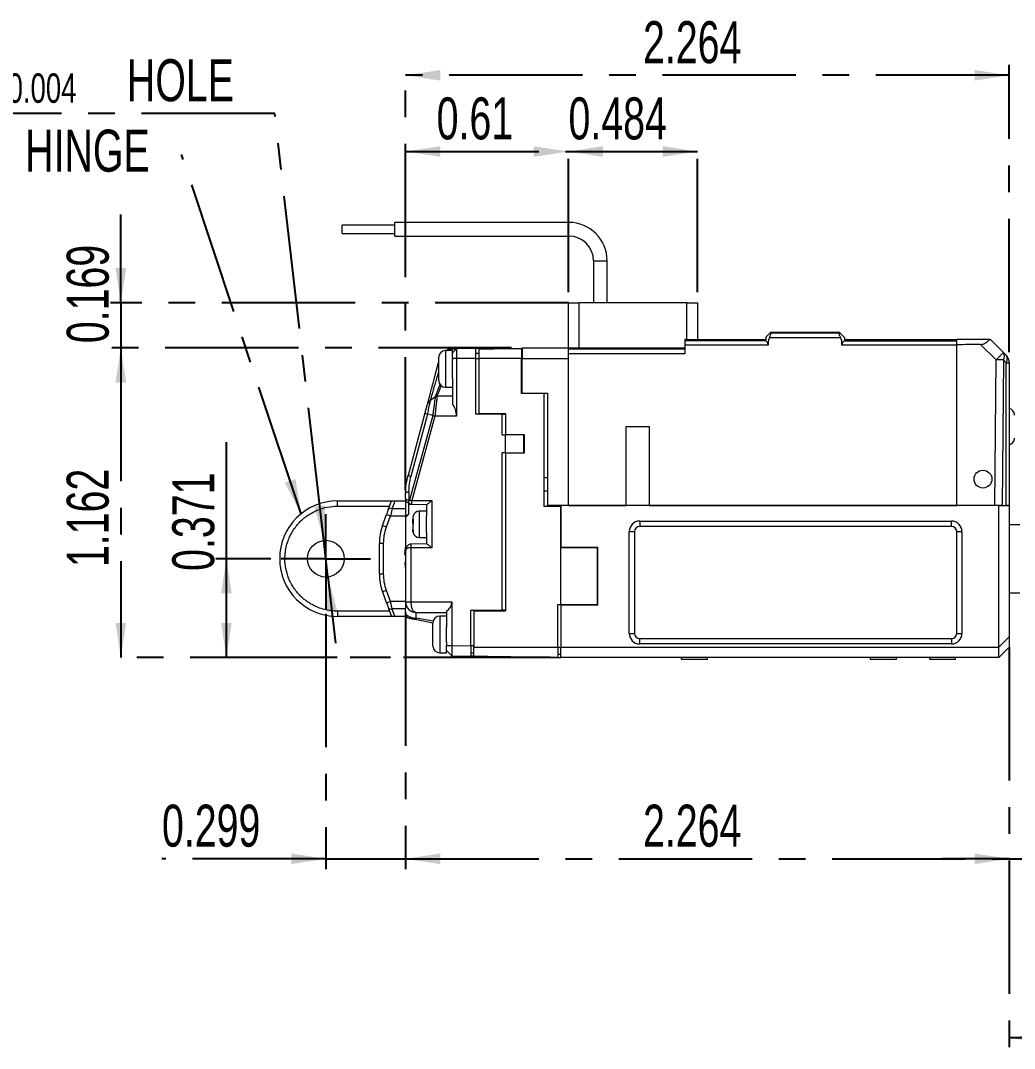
# Model space of a CAD drawing. Header units: inches. Extents: x 0.2 to 16.3, y 0.2 to 11.5.
# Drawn here: x 3.186 to 6.914, y 5.271 to 9.126 of the extents above; entities that cross this region are included whole.
import ezdxf

# ---------------------------------------------------------------- set-up
doc = ezdxf.new("R2010")
doc.units = ezdxf.units.IN
doc.header["$MEASUREMENT"] = 0
doc.linetypes.add('CENTERX2', pattern=[0.8, 0.5, -0.1, 0.1, -0.1])
doc.layers.add('CENTER_LINE', color=7, linetype='CENTERX2')
doc.styles.add('SLDTEXTSTYLE0', font='TXT', dxfattribs={"width": 0.7})
doc.dimstyles.new('SLDDIMSTYLE0', dxfattribs={"dimtxt": 0.15748, "dimasz": 0.13, "dimexe": 0, "dimexo": 0.0625, "dimgap": 0.03937, "dimtad": 1, "dimdec": 3, "dimrnd": 1e-09, "dimzin": 12, "dimdsep": 46, "dimtxsty": 'SLDTEXTSTYLE0', "dimsah": 1, "dimcen": 0.09, "dimadec": 0, "dimazin": 3, "dimtfac": 1, "dimtdec": 3, "dimtofl": 0, "dimtmove": 0, "dimatfit": 3, "dimfxl": 1, "dimfrac": 2, "dimtolj": 1, "dimtzin": 12, "dimarcsym": 0})
doc.dimstyles.new('SLDDIMSTYLE1', dxfattribs={"dimtxt": 0.15748, "dimasz": 0.13, "dimexe": 0, "dimexo": 0.0625, "dimgap": 0.03937, "dimtad": 1, "dimdec": 3, "dimrnd": 1e-09, "dimdsep": 46, "dimtxsty": 'SLDTEXTSTYLE0', "dimsah": 1, "dimcen": 0.09, "dimadec": 0, "dimazin": 2, "dimtfac": 1, "dimtdec": 3, "dimtmove": 0, "dimatfit": 0, "dimfxl": 1, "dimfrac": 2, "dimtolj": 1, "dimtzin": 12, "dimarcsym": 0})
doc.dimstyles.new('SLDDIMSTYLE2', dxfattribs={"dimtxt": 0.15748, "dimasz": 0.13, "dimexe": 0, "dimexo": 0.0625, "dimgap": 0.03937, "dimtad": 1, "dimdec": 3, "dimrnd": 1e-09, "dimdsep": 46, "dimtxsty": 'SLDTEXTSTYLE0', "dimsah": 1, "dimcen": 0.09, "dimadec": 0, "dimazin": 2, "dimtfac": 1, "dimtdec": 3, "dimtofl": 0, "dimtmove": 0, "dimatfit": 3, "dimfxl": 1, "dimfrac": 2, "dimtolj": 1, "dimtzin": 12, "dimarcsym": 0})
doc.dimstyles.new('SLDDIMSTYLE3', dxfattribs={"dimtxt": 0.15748, "dimasz": 0.13, "dimexe": 0, "dimexo": 0.0625, "dimgap": 0.03937, "dimtad": 0, "dimtih": 1, "dimtoh": 1, "dimdec": 3, "dimrnd": 1e-09, "dimdsep": 46, "dimtxsty": 'SLDTEXTSTYLE0', "dimsah": 1, "dimcen": 0, "dimadec": 0, "dimazin": 2, "dimtol": 1, "dimtp": 0.003937, "dimtm": 0.003937, "dimtfac": 1, "dimtdec": 3, "dimtmove": 0, "dimatfit": 3, "dimfxl": 1, "dimfrac": 2, "dimtolj": 1, "dimarcsym": 0})
doc.dimstyles.new('SLDDIMSTYLE4', dxfattribs={"dimtxt": 0.15748, "dimasz": 0.13, "dimexe": 0, "dimexo": 0.0625, "dimgap": 0.03937, "dimtad": 1, "dimdec": 3, "dimrnd": 1e-09, "dimzin": 12, "dimdsep": 46, "dimtxsty": 'SLDTEXTSTYLE0', "dimsah": 1, "dimcen": 0.09, "dimadec": 0, "dimazin": 3, "dimtfac": 1, "dimtdec": 3, "dimtmove": 0, "dimatfit": 0, "dimfxl": 1, "dimfrac": 2, "dimtolj": 1, "dimtzin": 12, "dimarcsym": 0})
doc.dimstyles.new('SLDDIMSTYLE6', dxfattribs={"dimtxt": 0.18, "dimasz": 0.13, "dimexe": 0, "dimexo": 0.0625, "dimgap": 0, "dimtad": 0, "dimtih": 1, "dimtoh": 1, "dimdec": 0, "dimrnd": 1e-09, "dimzin": 0, "dimdsep": 46, "dimtxsty": 'Standard', "dimsah": 1, "dimcen": 0.09, "dimadec": 0, "dimazin": 0, "dimtfac": 0.13, "dimtdec": 0, "dimtofl": 0, "dimtmove": 0, "dimatfit": 3, "dimfxl": 1, "dimfrac": 2, "dimtolj": 1, "dimtzin": 0, "dimarcsym": 0})

# ---------------------------------------------------------------- blocks, each defined once
blk = doc.blocks.new('_D_1')
at = {"layer": 'CENTER_LINE'}
for p, q in [((8.1055, 6.9661), (8.1055, 5.2709)), ((6.8945, 6.776), (6.8945, 5.2709)), ((8.1055, 5.3103), (6.8945, 5.3103))]:
    blk.add_line(p, q, dxfattribs=at)
for points in [[(6.8945, 5.3103), (7.0245, 5.2903), (7.0245, 5.3303)], [(8.1055, 5.3103), (7.9755, 5.3303), (7.9755, 5.2903)]]:
    blk.add_solid(points, dxfattribs=at)
at = {"layer": 'CENTER_LINE', "insert": (7.3974, 5.5133), "char_height": 0.15748, "attachment_point": 1, "style": 'SLDTEXTSTYLE0'}
blk.add_mtext('L2', dxfattribs=at)
blk = doc.blocks.new('_D_2')
at = {"layer": 'CENTER_LINE'}
for p, q in [((3.5625, 8.0678), (3.5625, 8.399)), ((5.241, 8.0678), (3.5232, 8.0678)), ((3.5625, 8.0678), (3.5625, 7.8985)), ((5.0284, 7.8985), (3.5232, 7.8985)), ((3.5625, 7.8985), (3.5625, 7.6485))]:
    blk.add_line(p, q, dxfattribs=at)
for points in [[(3.5625, 8.0678), (3.5825, 8.1978), (3.5425, 8.1978)], [(3.5625, 7.8985), (3.5425, 7.7685), (3.5825, 7.7685)]]:
    blk.add_solid(points, dxfattribs=at)
at = {"layer": 'CENTER_LINE', "insert": (3.3595, 7.9161), "char_height": 0.15748, "attachment_point": 1, "rotation": 90, "style": 'SLDTEXTSTYLE0'}
blk.add_mtext('0.169', dxfattribs=at)
blk = doc.blocks.new('_D_3')
at = {"layer": 'CENTER_LINE'}
for p, q in [((5.241, 8.1072), (5.241, 8.6744)), ((5.7252, 8.1072), (5.7252, 8.6744)), ((5.241, 8.635), (5.7252, 8.635))]:
    blk.add_line(p, q, dxfattribs=at)
for points in [[(5.241, 8.635), (5.371, 8.615), (5.371, 8.655)], [(5.7252, 8.635), (5.5952, 8.655), (5.5952, 8.615)]]:
    blk.add_solid(points, dxfattribs=at)
at = {"layer": 'CENTER_LINE', "insert": (5.2416, 8.838), "char_height": 0.15748, "attachment_point": 1, "style": 'SLDTEXTSTYLE0'}
blk.add_mtext('0.484', dxfattribs=at)
blk = doc.blocks.new('_D_4')
at = {"layer": 'CENTER_LINE'}
for p, q in [((4.1395, 8.778), (2.3629, 8.778)), ((4.3237, 7.1763), (4.1395, 8.778)), ((4.3394, 7.0394), (4.3237, 7.1763)), ((4.3394, 7.0394), (4.368, 6.791))]:
    blk.add_line(p, q, dxfattribs=at)
for points in [[(4.3237, 7.1763), (4.3287, 7.3077), (4.2889, 7.3032)], [(4.3394, 7.0394), (4.3344, 6.908), (4.3741, 6.9125)]]:
    blk.add_solid(points, dxfattribs=at)
at = {"layer": 'CENTER_LINE', "attachment_point": 1, "style": 'SLDTEXTSTYLE0'}
for s, insert, char_height in [('%%c', (2.3629, 8.981), 0.15748), ('0.138', (2.5372, 8.981), 0.15748), ('HOLE', (3.5853, 8.981), 0.15748), ('±0.004', (3.0812, 8.9279), 0.11024)]:
    blk.add_mtext(s, dxfattribs=dict(at, insert=insert, char_height=char_height))
blk = doc.blocks.new('_D_5')
at = {"layer": 'CENTER_LINE'}
for p, q in [((3.9583, 7.1079), (3.9583, 7.545)), ((4.1248, 7.1079), (3.919, 7.1079)), ((3.9583, 6.737), (3.9583, 7.1079)), ((5.1741, 6.737), (3.919, 6.737))]:
    blk.add_line(p, q, dxfattribs=at)
for points in [[(3.9583, 7.1079), (3.9383, 6.9779), (3.9783, 6.9779)], [(3.9583, 6.737), (3.9783, 6.867), (3.9383, 6.867)]]:
    blk.add_solid(points, dxfattribs=at)
at = {"layer": 'CENTER_LINE', "insert": (3.7553, 7.062), "char_height": 0.15748, "attachment_point": 1, "rotation": 90, "style": 'SLDTEXTSTYLE0'}
blk.add_mtext('0.371', dxfattribs=at)
blk = doc.blocks.new('_D_6')
at = {"layer": 'CENTER_LINE'}
for p, q in [((5.0284, 7.8985), (3.5232, 7.8985)), ((3.5625, 7.8985), (3.5625, 6.737)), ((5.1229, 6.737), (3.5232, 6.737))]:
    blk.add_line(p, q, dxfattribs=at)
for points in [[(3.5625, 7.8985), (3.5425, 7.7685), (3.5825, 7.7685)], [(3.5625, 6.737), (3.5825, 6.867), (3.5425, 6.867)]]:
    blk.add_solid(points, dxfattribs=at)
at = {"layer": 'CENTER_LINE', "insert": (3.3595, 7.0763), "char_height": 0.15748, "attachment_point": 1, "rotation": 90, "style": 'SLDTEXTSTYLE0'}
blk.add_mtext('1.162', dxfattribs=at)
blk = doc.blocks.new('_D_7')
at = {"layer": 'CENTER_LINE'}
for p, q in [((4.3315, 6.9012), (4.3315, 5.9429)), ((4.6307, 6.9064), (4.6307, 5.9429)), ((4.3315, 5.9822), (3.7169, 5.9822)), ((4.3315, 5.9822), (4.6307, 5.9822)), ((4.6307, 5.9822), (4.8807, 5.9822))]:
    blk.add_line(p, q, dxfattribs=at)
for points in [[(4.3315, 5.9822), (4.2015, 6.0022), (4.2015, 5.9622)], [(4.6307, 5.9822), (4.7607, 5.9622), (4.7607, 6.0022)]]:
    blk.add_solid(points, dxfattribs=at)
at = {"layer": 'CENTER_LINE', "insert": (3.7169, 6.1852), "char_height": 0.15748, "attachment_point": 1, "style": 'SLDTEXTSTYLE0'}
blk.add_mtext('0.299', dxfattribs=at)
blk = doc.blocks.new('_D_8')
at = {"layer": 'CENTER_LINE'}
for p, q in [((4.6307, 6.9064), (4.6307, 5.9429)), ((6.8945, 6.776), (6.8945, 5.9429)), ((4.6307, 5.9822), (6.8945, 5.9822))]:
    blk.add_line(p, q, dxfattribs=at)
for points in [[(4.6307, 5.9822), (4.7607, 5.9622), (4.7607, 6.0022)], [(6.8945, 5.9822), (6.7645, 6.0022), (6.7645, 5.9622)]]:
    blk.add_solid(points, dxfattribs=at)
at = {"layer": 'CENTER_LINE', "insert": (5.5212, 6.1852), "char_height": 0.15748, "attachment_point": 1, "style": 'SLDTEXTSTYLE0'}
blk.add_mtext('2.264', dxfattribs=at)
blk = doc.blocks.new('_D_9')
at = {"layer": 'CENTER_LINE'}
for p, q in [((7.0441, 6.9661), (7.0441, 5.9429)), ((6.8945, 6.776), (6.8945, 5.9429)), ((6.8945, 5.9822), (6.6445, 5.9822)), ((6.8945, 5.9822), (7.0441, 5.9822)), ((7.0441, 5.9822), (7.4619, 5.9822))]:
    blk.add_line(p, q, dxfattribs=at)
for points in [[(6.8945, 5.9822), (6.7645, 6.0022), (6.7645, 5.9622)], [(7.0441, 5.9822), (7.1741, 5.9622), (7.1741, 6.0022)]]:
    blk.add_solid(points, dxfattribs=at)
at = {"layer": 'CENTER_LINE', "insert": (7.2567, 6.1852), "char_height": 0.15748, "attachment_point": 1, "style": 'SLDTEXTSTYLE0'}
blk.add_mtext('L1', dxfattribs=at)
blk = doc.blocks.new('_D_10')
at = {"layer": 'CENTER_LINE'}
for p, q in [((4.6307, 7.3638), (4.6307, 8.6744)), ((5.241, 8.1072), (5.241, 8.6744)), ((4.6307, 8.635), (5.241, 8.635))]:
    blk.add_line(p, q, dxfattribs=at)
for points in [[(4.6307, 8.635), (4.7607, 8.615), (4.7607, 8.655)], [(5.241, 8.635), (5.111, 8.655), (5.111, 8.615)]]:
    blk.add_solid(points, dxfattribs=at)
at = {"layer": 'CENTER_LINE', "insert": (4.7471, 8.838), "char_height": 0.15748, "attachment_point": 1, "style": 'SLDTEXTSTYLE0'}
blk.add_mtext('0.61', dxfattribs=at)
blk = doc.blocks.new('_D_11')
at = {"layer": 'CENTER_LINE'}
for p, q in [((4.6307, 7.3638), (4.6307, 8.9602)), ((6.8945, 7.8822), (6.8945, 8.9602)), ((6.8945, 8.9208), (4.6307, 8.9208))]:
    blk.add_line(p, q, dxfattribs=at)
for points in [[(4.6307, 8.9208), (4.7607, 8.9008), (4.7607, 8.9408)], [(6.8945, 8.9208), (6.7645, 8.9408), (6.7645, 8.9008)]]:
    blk.add_solid(points, dxfattribs=at)
at = {"layer": 'CENTER_LINE', "insert": (5.5212, 9.1238), "char_height": 0.15748, "attachment_point": 1, "style": 'SLDTEXTSTYLE0'}
blk.add_mtext('2.264', dxfattribs=at)
blk = doc.blocks.new('SW_NOTE_0_6')
at = {"layer": 'CENTER_LINE', "color": 0, "insert": (-0.5865, 0.0932), "char_height": 0.15748, "attachment_point": 1, "style": 'SLDTEXTSTYLE0'}
blk.add_mtext('HINGE', dxfattribs=at)
blk = doc.blocks.new('SW_CENTERMARKSYMBOL_0')
at = {"layer": 'CENTER_LINE', "color": 0}
for p, q in [((0, 0.0984), (0, 0.1673)), ((0, 0), (0, 0.0984)), ((-0.0984, 0), (-0.1673, 0)), ((0, 0), (-0.0984, 0)), ((0, 0), (0, -0.0984)), ((0, 0), (0.0984, 0)), ((0.0984, 0), (0.1673, 0)), ((0, -0.0984), (0, -0.1673))]:
    blk.add_line(p, q, dxfattribs=at)

msp = doc.modelspace()

# ---------------------------------------------------------------- linework, layer by layer
at = {"color": 7, "linetype": 'Continuous', "lineweight": 18}
for p, q in [((5.2429, 8.369), (4.5898, 8.369)), ((4.5898, 8.3434), (4.5898, 8.369)), ((4.5898, 8.3591), (4.3929, 8.3591)), ((4.3929, 8.3276), (4.3929, 8.3591)), ((4.3929, 8.3276), (4.5898, 8.3276)), ((4.5898, 8.3178), (4.5898, 8.3434)), ((4.5898, 8.3178), (5.2429, 8.3178)), ((5.3355, 8.2253), (5.3355, 8.0678)), ((5.3867, 8.0678), (5.3867, 8.2253)), ((5.241, 7.8985), (5.241, 8.0678)), ((5.2804, 8.0678), (5.2804, 7.8985)), ((5.6859, 8.0678), (5.2804, 8.0678)), ((5.6859, 7.9299), (5.6859, 8.0678)), ((5.7252, 8.0678), (5.7252, 7.93)), ((6.0008, 7.9576), (5.9811, 7.9379)), ((6.0008, 7.9535), (6.0008, 7.9576)), ((6.0008, 7.9576), (6.2567, 7.9576)), ((6.2567, 7.9535), (6.0008, 7.9535)), ((6.2764, 7.9379), (6.2567, 7.9576)), ((5.6857, 7.93), (5.678, 7.93)), ((5.9812, 7.9255), (5.678, 7.9254)), ((5.678, 7.9084), (5.678, 7.8766)), ((5.9903, 7.9084), (5.678, 7.9084)), ((5.6859, 7.93), (5.9811, 7.93)), ((5.9902, 7.9182), (5.9875, 7.9182)), ((5.9902, 7.9182), (5.9903, 7.9084)), ((6.2625, 7.9362), (5.9951, 7.9362)), ((6.2672, 7.9084), (6.2674, 7.9182)), ((6.6977, 7.9084), (6.2672, 7.9084)), ((6.2674, 7.9182), (6.27, 7.9182)), ((6.2764, 7.93), (6.6977, 7.93)), ((6.2764, 7.9255), (6.6977, 7.9254)), ((6.8229, 7.93), (6.6977, 7.93)), ((6.6977, 7.9103), (6.6977, 7.93)), ((6.6977, 7.3079), (6.6977, 7.9103)), ((6.8452, 7.8534), (6.7871, 7.9116)), ((6.8241, 7.9295), (6.8727, 7.8809)), ((4.8059, 7.8887), (4.7804, 7.8887)), ((4.7902, 7.8924), (4.7853, 7.8887)), ((4.7902, 7.8924), (4.7853, 7.8887)), ((4.7853, 7.8887), (4.7902, 7.8924)), ((4.7972, 7.8949), (4.8217, 7.8953)), ((4.8217, 7.8953), (4.8059, 7.8793)), ((4.8059, 7.8794), (4.8059, 7.8886)), ((4.8059, 7.8591), (4.8059, 7.8793)), ((4.8945, 7.8966), (4.8217, 7.8953)), ((4.8217, 7.8953), (4.8217, 7.8591)), ((4.8945, 7.8966), (4.9851, 7.8982)), ((4.8945, 7.8591), (4.8945, 7.8966)), ((4.9063, 7.8771), (4.8945, 7.8771)), ((4.9851, 7.8982), (4.9851, 7.8957)), ((5.0658, 7.8967), (5.0678, 7.8967)), ((5.0678, 7.8985), (5.678, 7.8985)), ((5.678, 7.8933), (5.241, 7.8933)), ((5.678, 7.8766), (5.241, 7.8766)), ((6.8452, 7.8534), (6.8727, 7.8809)), ((6.8727, 7.8809), (6.883, 7.8707)), ((4.7548, 7.7765), (4.7548, 7.8631)), ((4.8217, 7.8591), (4.8059, 7.8591)), ((4.8059, 7.8591), (4.8059, 7.8545)), ((4.8059, 7.7851), (4.8059, 7.8545)), ((4.8217, 7.8591), (4.8217, 7.6426)), ((4.8945, 7.8591), (4.8217, 7.8591)), ((4.8945, 7.6504), (4.8945, 7.8591)), ((4.8945, 7.8591), (4.9063, 7.8591)), ((4.9063, 7.6524), (4.9063, 7.8591)), ((5.0678, 7.8591), (5.0658, 7.8591)), ((5.0658, 7.7273), (5.0658, 7.8591)), ((5.0678, 7.8591), (5.241, 7.8591)), ((5.0678, 7.7292), (5.0678, 7.8591)), ((5.241, 7.3079), (5.241, 7.8591)), ((6.8404, 7.3079), (6.8452, 7.8534)), ((6.8727, 7.8531), (6.8679, 7.3079)), ((6.883, 7.8428), (6.8727, 7.8531)), ((6.883, 7.3079), (6.883, 7.8428)), ((6.883, 7.8428), (6.8945, 7.8428)), ((6.8945, 7.8428), (6.8945, 7.3079)), ((4.7804, 7.7509), (4.8059, 7.7509)), ((4.8059, 7.7851), (4.8059, 7.6887)), ((5.0658, 7.7804), (5.0678, 7.7804)), ((4.7416, 7.7144), (4.7232, 7.7003)), ((4.8059, 7.7179), (4.7486, 7.7169)), ((5.1504, 7.7273), (5.0658, 7.7273)), ((5.0678, 7.7292), (5.1622, 7.7292)), ((5.1504, 7.304), (5.1504, 7.7273)), ((5.1622, 7.7273), (5.1504, 7.7273)), ((5.1622, 7.7292), (5.1622, 7.3079)), ((4.7091, 7.6792), (4.709, 7.6787)), ((4.7091, 7.6792), (4.7123, 7.6862)), ((4.7098, 7.6813), (4.7093, 7.6793)), ((4.7098, 7.6813), (4.7093, 7.6795)), ((4.71, 7.6803), (4.7102, 7.6803)), ((4.7131, 7.688), (4.7107, 7.6827)), ((4.7232, 7.7003), (4.7185, 7.6952)), ((4.7185, 7.6952), (4.7232, 7.7003)), ((4.7228, 7.6984), (4.7232, 7.7003)), ((4.7023, 7.6538), (4.6396, 7.4197)), ((4.7323, 7.6447), (4.6458, 7.3276)), ((4.7132, 7.6498), (4.6507, 7.4167)), ((4.7402, 7.6426), (4.6536, 7.3255)), ((4.7323, 7.6447), (4.7132, 7.6498)), ((4.8217, 7.6426), (4.7402, 7.6426)), ((4.9929, 7.6504), (4.8945, 7.6504)), ((4.9063, 7.6524), (4.9063, 7.6504)), ((4.9063, 7.6524), (5.0048, 7.6524)), ((4.9929, 7.5728), (4.9929, 7.6504)), ((4.9929, 7.6504), (5.0048, 7.6504)), ((5.0048, 7.6524), (5.0048, 7.5736)), ((5.4575, 7.6032), (5.5441, 7.6032)), ((5.4575, 7.3079), (5.4575, 7.6032)), ((5.5441, 7.6032), (5.5441, 7.3079)), ((4.9929, 7.5728), (5.0048, 7.5728)), ((5.0048, 7.5736), (5.0048, 7.5728)), ((5.0048, 7.5736), (5.0756, 7.5736)), ((5.0048, 7.5043), (5.0048, 7.5728)), ((5.0737, 7.5728), (5.0048, 7.5728)), ((5.0737, 7.5043), (5.0737, 7.5728)), ((5.0756, 7.5736), (5.0756, 7.5035)), ((5.0048, 7.5043), (4.9929, 7.5043)), ((4.9929, 6.9142), (4.9929, 7.5043)), ((5.0048, 7.5043), (5.0737, 7.5043)), ((5.0048, 7.5043), (5.0048, 7.5035)), ((5.0048, 7.5035), (5.0048, 6.9123)), ((5.0756, 7.5035), (5.0048, 7.5035)), ((4.6507, 7.4167), (4.6396, 7.4197)), ((5.1504, 7.4123), (5.1622, 7.4123)), ((4.6307, 7.3318), (4.6307, 7.3525)), ((4.6432, 7.3259), (4.6426, 7.3261)), ((4.6432, 7.3597), (4.6432, 7.3259)), ((4.6536, 7.3255), (4.7288, 7.3255)), ((4.7288, 7.3255), (4.7288, 7.1487)), ((5.1622, 7.3611), (5.1504, 7.3611)), ((4.3748, 7.3047), (4.3748, 7.3244)), ((4.3748, 7.3244), (4.5777, 7.3244)), ((4.3748, 7.3047), (4.5706, 7.3047)), ((4.5655, 7.2908), (4.5777, 7.3244)), ((4.5777, 7.3244), (4.5905, 7.3244)), ((4.5905, 7.3244), (4.5803, 7.2966)), ((4.5803, 7.2966), (4.6307, 7.2966)), ((4.5905, 7.3244), (4.6307, 7.3244)), ((4.6307, 7.3244), (4.6307, 7.2966)), ((4.6307, 7.2966), (4.6307, 7.2687)), ((4.6485, 7.3123), (4.6514, 7.3122)), ((4.6505, 7.312), (4.7102, 7.3109)), ((4.7095, 7.3109), (4.7095, 7.2677)), ((5.2134, 7.304), (5.1504, 7.304)), ((5.241, 7.3079), (5.1622, 7.3079)), ((5.1622, 7.304), (5.1622, 7.3079)), ((5.2134, 7.3079), (5.2134, 7.1504)), ((6.8552, 7.3079), (5.2134, 7.3079)), ((5.2134, 7.1485), (5.2134, 7.304)), ((5.241, 7.3079), (5.4575, 7.3079)), ((5.3408, 7.3079), (5.3408, 7.3079)), ((5.426, 7.3079), (5.426, 7.3079)), ((5.5441, 7.3079), (6.6977, 7.3079)), ((5.7331, 7.3079), (5.7331, 7.3079)), ((5.8118, 7.3079), (5.8118, 7.3079)), ((6.6977, 7.3079), (6.6977, 7.3079)), ((6.8404, 7.3079), (6.6977, 7.3079)), ((6.8679, 7.3079), (6.8404, 7.3079)), ((6.8552, 6.7764), (6.8552, 7.3079)), ((6.8552, 7.3079), (6.8945, 7.3079)), ((6.8679, 7.3079), (6.883, 7.3079)), ((6.8945, 7.3079), (6.883, 7.3079)), ((6.8945, 7.3079), (6.8945, 6.8153)), ((6.8945, 7.3079), (6.8945, 7.3079)), ((4.5442, 7.2322), (4.5594, 7.2741)), ((4.559, 7.2268), (4.5742, 7.2687)), ((4.5594, 7.2741), (4.5742, 7.2687)), ((4.5742, 7.2687), (4.6307, 7.2687)), ((4.6307, 7.2687), (4.6307, 7.1494)), ((4.659, 7.2681), (4.6583, 7.2625)), ((4.6583, 7.2625), (4.6583, 7.2544)), ((4.6583, 7.2544), (4.6586, 7.2557)), ((4.6583, 7.2501), (4.6583, 7.2544)), ((4.6583, 7.2438), (4.6583, 7.2501)), ((4.7095, 7.2862), (4.6819, 7.2862)), ((4.7095, 7.2526), (4.7095, 7.2677)), ((4.7095, 7.2063), (4.7095, 7.2526)), ((5.5087, 7.2488), (6.678, 7.2488)), ((5.5087, 7.2488), (5.5087, 7.2291)), ((6.678, 7.2291), (6.678, 7.2488)), ((4.5442, 7.2322), (4.559, 7.2268)), ((4.6583, 7.2395), (4.6583, 7.2438)), ((4.6586, 7.2358), (4.6583, 7.2344)), ((4.6583, 7.2344), (4.6583, 7.2177)), ((4.6583, 7.2177), (4.659, 7.2121)), ((4.6583, 7.2115), (4.6583, 7.2177)), ((4.659, 7.2059), (4.6583, 7.2115)), ((4.659, 7.2121), (4.659, 7.2059)), ((5.4693, 6.8275), (5.4693, 7.2094)), ((5.4693, 7.2094), (5.489, 7.2094)), ((5.489, 7.2094), (5.489, 6.8275)), ((6.678, 7.2291), (5.5087, 7.2291)), ((6.6977, 7.2094), (6.7174, 7.2094)), ((6.6977, 6.8275), (6.6977, 7.2094)), ((6.7174, 7.2094), (6.7174, 6.8275)), ((6.9339, 7.2354), (6.8945, 7.2354)), ((4.6819, 7.1878), (4.7095, 7.1878)), ((4.7095, 7.2063), (4.7095, 7.1632)), ((4.5323, 7.0508), (4.5323, 7.1649)), ((4.5481, 7.1649), (4.5323, 7.1649)), ((4.5481, 7.0508), (4.5481, 7.1649)), ((4.6273, 7.1231), (4.6307, 7.1494)), ((4.6355, 7.1534), (4.6307, 7.1548)), ((4.6307, 7.1492), (4.6328, 7.1492)), ((4.6307, 7.1325), (4.6307, 7.1398)), ((4.6307, 7.1393), (4.6307, 6.9457)), ((4.6311, 7.1407), (4.631, 7.1376)), ((4.7101, 7.1632), (4.6499, 7.1622)), ((4.6501, 7.1487), (4.6501, 6.9457)), ((4.7288, 7.1487), (4.6501, 7.1487)), ((5.3512, 7.1504), (5.2134, 7.1504)), ((5.2134, 6.9359), (5.2134, 7.1485)), ((5.3492, 7.1485), (5.2134, 7.1485)), ((5.3492, 7.1485), (5.3492, 6.9359)), ((5.3512, 7.1485), (5.3492, 7.1485)), ((5.3512, 6.9338), (5.3512, 7.1504)), ((4.6273, 7.1231), (4.6307, 7.1197)), ((4.6307, 7.096), (4.6273, 7.0926)), ((4.6307, 7.1197), (4.6307, 7.096)), ((4.6273, 7.0926), (4.6307, 7.0663)), ((4.6307, 7.0663), (4.6307, 6.947)), ((4.5323, 7.0508), (4.5481, 7.0508)), ((4.559, 6.9889), (4.5442, 6.9835)), ((4.5442, 6.9835), (4.5594, 6.9416)), ((4.5742, 6.947), (4.559, 6.9889)), ((6.8945, 6.9803), (6.9339, 6.9803)), ((4.5742, 6.947), (4.5594, 6.9416)), ((4.6307, 6.947), (4.5742, 6.947)), ((4.6307, 6.947), (4.6307, 6.9457)), ((4.6307, 6.9457), (4.6501, 6.9457)), ((4.6307, 6.9432), (4.6307, 6.9192)), ((4.6501, 6.9457), (4.804, 6.9457)), ((4.804, 6.9457), (4.804, 6.7825)), ((4.5706, 6.911), (4.3748, 6.911)), ((4.3748, 6.911), (4.3748, 6.8913)), ((4.5655, 6.9249), (4.5777, 6.8913)), ((4.6307, 6.9192), (4.5803, 6.9192)), ((4.5905, 6.8913), (4.5803, 6.9192)), ((4.6307, 6.8913), (4.6307, 6.9192)), ((4.6701, 6.9064), (4.7843, 6.9064)), ((4.6701, 6.8844), (4.6701, 6.9064)), ((4.7843, 6.9116), (4.7843, 6.8513)), ((4.8748, 6.9142), (4.9929, 6.9142)), ((4.8748, 6.7813), (4.8748, 6.9142)), ((4.8867, 6.9123), (4.8867, 6.9142)), ((4.8867, 6.9123), (5.0048, 6.9123)), ((4.8867, 6.9123), (4.8867, 6.7764)), ((5.0048, 6.9142), (4.9929, 6.9142)), ((5.2016, 6.9359), (5.2134, 6.9359)), ((5.2016, 6.7764), (5.2016, 6.9359)), ((5.2134, 6.9359), (5.3492, 6.9359)), ((5.2134, 6.9338), (5.2134, 6.9359)), ((5.3512, 6.9338), (5.2134, 6.9338)), ((5.2134, 6.9338), (5.2134, 6.7764)), ((5.3512, 6.9359), (5.3492, 6.9359)), ((4.5777, 6.8913), (4.3748, 6.8913)), ((4.5905, 6.8913), (4.5777, 6.8913)), ((4.6307, 6.8913), (4.5905, 6.8913)), ((4.6307, 6.8953), (4.634, 6.892)), ((4.7327, 6.8663), (4.6663, 6.8796)), ((4.7331, 6.8142), (4.7331, 6.8669)), ((4.7843, 6.8925), (4.7587, 6.8925)), ((4.7843, 6.8087), (4.7843, 6.8513)), ((5.4693, 6.8275), (5.489, 6.8275)), ((6.6977, 6.8275), (6.7174, 6.8275)), ((4.7331, 6.7803), (4.7331, 6.8142)), ((4.7843, 6.7959), (4.7843, 6.8087)), ((4.7843, 6.7959), (4.7843, 6.7825)), ((5.5087, 6.7882), (5.5087, 6.8079)), ((5.5087, 6.8079), (6.678, 6.8079)), ((6.678, 6.7882), (5.5087, 6.7882)), ((6.678, 6.8079), (6.678, 6.7882)), ((6.8552, 6.776), (6.8945, 6.8153)), ((6.8945, 6.8153), (6.8945, 6.7764)), ((4.7587, 6.7547), (4.7843, 6.7547)), ((4.7843, 6.7547), (4.7843, 6.7825)), ((4.7843, 6.7825), (4.804, 6.7825)), ((4.7843, 6.7632), (4.8041, 6.743)), ((4.7843, 6.7632), (4.8041, 6.743)), ((4.7848, 6.7627), (4.7843, 6.7632)), ((4.804, 6.7825), (4.8748, 6.7813)), ((4.8748, 6.7813), (4.8748, 6.7419)), ((4.8867, 6.7811), (4.8748, 6.7811)), ((4.8867, 6.7535), (4.8748, 6.7535)), ((5.2016, 6.7765), (5.2134, 6.7765)), ((5.2134, 6.7489), (5.2016, 6.7489)), ((5.2134, 6.7764), (6.8552, 6.7764)), ((5.2134, 6.737), (5.2134, 6.7764)), ((6.8945, 6.7764), (6.8552, 6.737)), ((4.804, 6.7431), (4.8748, 6.7419)), ((4.8867, 6.7417), (4.8748, 6.7419)), ((5.1622, 6.737), (5.2134, 6.737)), ((6.8552, 6.737), (5.2134, 6.737)), ((5.6642, 6.737), (5.6642, 6.7311)), ((5.6642, 6.7311), (5.7626, 6.7311)), ((5.7626, 6.7311), (5.7626, 6.737)), ((6.3729, 6.737), (6.3729, 6.7311)), ((6.3729, 6.7311), (6.4713, 6.7311)), ((6.4713, 6.7311), (6.4713, 6.737)), ((6.5953, 6.737), (6.5953, 6.7311)), ((6.5953, 6.7311), (6.6937, 6.7311)), ((6.6937, 6.7311), (6.6937, 6.737)), ((6.8552, 6.737), (6.8552, 6.737))]:
    msp.add_line(p, q, dxfattribs=at)
at = {"color": 8, "linetype": 'Continuous', "lineweight": 18}
for p, q in [((5.2429, 8.3434), (5.2429, 8.369)), ((5.2429, 8.3178), (5.2429, 8.3434)), ((5.3355, 8.2253), (5.3611, 8.2253)), ((5.3611, 8.2253), (5.3867, 8.2253)), ((4.7804, 7.8886), (4.7804, 7.7509)), ((5.0756, 7.5371), (5.0737, 7.5371)), ((5.0737, 7.5238), (5.0756, 7.5238)), ((4.6819, 7.2862), (4.6819, 7.2526)), ((4.6819, 7.2526), (4.6819, 7.1878)), ((4.6311, 7.1414), (4.6307, 7.1393)), ((4.7343, 6.8741), (4.6701, 6.8844)), ((4.7587, 6.8925), (4.7587, 6.8087)), ((4.7587, 6.8087), (4.7587, 6.7547))]:
    msp.add_line(p, q, dxfattribs=at)
at = {"color": 7, "linetype": 'Continuous', "lineweight": 18, "flags": 128}
for points in [[(4.6307, 7.3525), (4.631, 7.3535), (4.6316, 7.3545), (4.6326, 7.3555), (4.634, 7.3564), (4.6358, 7.3573), (4.6379, 7.3582), (4.6404, 7.359), (4.6432, 7.3597)], [(4.6701, 6.8844), (4.6696, 6.8833), (4.6691, 6.8823), (4.6685, 6.8814), (4.668, 6.8807), (4.6675, 6.8801), (4.6671, 6.8798), (4.6667, 6.8796), (4.6663, 6.8796)]]:
    msp.add_lwpolyline(points, dxfattribs=at)
at = {"color": 7, "linetype": 'Continuous', "lineweight": 18}
for centre, radius in [((6.7961, 7.4064), 0.0335), ((4.3315, 7.1079), 0.0689)]:
    msp.add_circle(centre, radius, dxfattribs=at)
for centre, radius, start, end in [((5.2429, 8.2253), 0.1437, 0, 90), ((5.2429, 8.2253), 0.0925, 0, 90), ((4.7804, 7.8631), 0.0256, 90, 180), ((6.8527, 7.867), 0.0244, 325.1431, 34.8569), ((6.863, 7.8567), 0.0244, 325.1431, 34.8569), ((6.8552, 7.8428), 0.0394, 0, 45), ((6.8173, 4.5173), 3.3363, 89.048, 89.5202), ((4.7804, 7.7765), 0.0256, 180, 270), ((6.8886, 7.6465), 0.0256, 0, 76.6576), ((6.8886, 7.5599), 0.0256, 283.3424, 0), ((5.1559, 9.1674), 1.9092, 254.5027, 254.7474), ((4.3748, 7.1079), 0.2165, 90, 270), ((4.5764, 7.2846), 0.0126, 72.0271, 150.4369), ((4.6819, 7.2626), 0.0236, 90, 167.148), ((5.5087, 7.2094), 0.0394, 90, 180), ((6.678, 7.2094), 0.0394, 0, 90), ((4.7292, 7.1649), 0.1969, 160, 180), ((5.5087, 7.2094), 0.0197, 90, 180), ((6.678, 7.2094), 0.0197, 0, 90), ((4.6819, 7.2114), 0.0236, 193.5835, 270), ((4.7292, 7.0508), 0.1969, 180, 200), ((4.7646, 6.9457), 0.0394, 300.005, 360), ((4.5764, 6.9311), 0.0126, 209.5631, 287.9729), ((4.6504, 6.9028), 0.0197, 180, 258.6901), ((4.7587, 6.8669), 0.0256, 90, 180), ((5.5087, 6.8275), 0.0394, 180, 270), ((5.5087, 6.8275), 0.0197, 180, 270), ((6.678, 6.8275), 0.0394, 270, 0), ((6.678, 6.8275), 0.0197, 270, 0), ((4.7587, 6.7803), 0.0256, 180, 270), ((6.8945, 6.7764), 0.0394, 180, 180.573)]:
    msp.add_arc(centre, radius, start, end, dxfattribs=at)
for centre, major_axis, ratio, start_param, end_param in [((10.6262, 7.8906), (4.5114, -0.0003), 0.008727, 2.588671, 2.627643), ((4.7487, 7.6426), (0, 0.0743), 0.982842, 4.712389, 5.381677)]:
    msp.add_ellipse(centre, major_axis=major_axis, ratio=ratio, start_param=start_param, end_param=end_param, dxfattribs=at)
for points in [[(5.241, 8.0678), (5.2416, 8.0678), (5.2428, 8.0678), (5.2519, 8.0678), (5.2649, 8.0678), (5.2752, 8.0678), (5.2804, 8.0678)], [(5.6859, 8.0678), (5.691, 8.0678), (5.7013, 8.0678), (5.7144, 8.0678), (5.7235, 8.0678), (5.7246, 8.0678), (5.7252, 8.0678)], [(5.678, 7.9254), (5.678, 7.9245), (5.678, 7.9226), (5.678, 7.9184), (5.678, 7.9136), (5.678, 7.9101), (5.678, 7.9084)], [(6.6977, 7.9254), (6.6977, 7.9267), (6.6977, 7.9294), (6.6977, 7.9298), (6.6977, 7.93)], [(6.6977, 7.9084), (6.6977, 7.9101), (6.6977, 7.9136), (6.6977, 7.9184), (6.6977, 7.9226), (6.6977, 7.9245), (6.6977, 7.9254)], [(4.7902, 7.8924), (4.7913, 7.8931), (4.7934, 7.8945), (4.7959, 7.8947), (4.7972, 7.8949)], [(5.0678, 7.8985), (5.0678, 7.8979), (5.0678, 7.8967), (5.0678, 7.8876), (5.0678, 7.8746), (5.0678, 7.8643), (5.0678, 7.8591)], [(5.241, 7.8591), (5.241, 7.8626), (5.241, 7.8695), (5.241, 7.8791), (5.241, 7.8875), (5.241, 7.8914), (5.241, 7.8933)], [(4.6586, 7.2557), (4.6585, 7.2524), (4.6583, 7.2457), (4.6585, 7.2391), (4.6586, 7.2358)], [(4.5481, 7.1649), (4.5485, 7.1754), (4.5494, 7.1966), (4.5558, 7.2167), (4.559, 7.2268)], [(4.559, 6.9889), (4.5558, 6.999), (4.5494, 7.0192), (4.5485, 7.0403), (4.5481, 7.0508)]]:
    msp.add_open_spline(points, degree=3, dxfattribs=at)
for points, knots in [([(5.9951, 7.9362), (5.996, 7.938), (5.9977, 7.9415), (5.9995, 7.9465), (6.0006, 7.9507), (6.0008, 7.9526), (6.0008, 7.9535)], [0, 0, 0, 0, 0.268331, 0.522065, 0.764688, 1, 1, 1, 1]), ([(6.2567, 7.9576), (6.2567, 7.9574), (6.2567, 7.957), (6.2567, 7.9547), (6.2567, 7.9535)], [0, 0, 0, 0, 0.500008, 1, 1, 1, 1]), ([(6.2625, 7.9362), (6.2616, 7.938), (6.2599, 7.9415), (6.2581, 7.9465), (6.2569, 7.9507), (6.2568, 7.9526), (6.2567, 7.9535)], [0, 0, 0, 0, 0.268398, 0.522178, 0.764747, 1, 1, 1, 1]), ([(5.678, 7.9296), (5.678, 7.9296), (5.678, 7.9297), (5.678, 7.927), (5.678, 7.9254)], [0, 0, 0, 0, 0.397291, 1, 1, 1, 1]), ([(5.9811, 7.9379), (5.9811, 7.9377), (5.9811, 7.9374), (5.9812, 7.9347), (5.9812, 7.9307), (5.9812, 7.9272), (5.9812, 7.9255)], [0, 0, 0, 0, 0.249826, 0.499768, 0.749826, 1, 1, 1, 1]), ([(5.9875, 7.9182), (5.9866, 7.9196), (5.9846, 7.9226), (5.9824, 7.9244), (5.9812, 7.9255)], [0, 0, 0, 0, 0.453789, 1, 1, 1, 1]), ([(5.9903, 7.9084), (5.9902, 7.9101), (5.9899, 7.9137), (5.9883, 7.9166), (5.9875, 7.9182)], [0, 0, 0, 0, 0.478115, 1, 1, 1, 1]), ([(5.9951, 7.9362), (5.9936, 7.9332), (5.9909, 7.9275), (5.9904, 7.9212), (5.9902, 7.9182)], [0, 0, 0, 0, 0.523313, 1, 1, 1, 1]), ([(6.2674, 7.9182), (6.2672, 7.9212), (6.2667, 7.9275), (6.2639, 7.9332), (6.2625, 7.9362)], [0, 0, 0, 0, 0.479315, 1, 1, 1, 1]), ([(6.2672, 7.9084), (6.2674, 7.9101), (6.2677, 7.9137), (6.2692, 7.9167), (6.27, 7.9182)], [0, 0, 0, 0, 0.48427, 1, 1, 1, 1]), ([(6.27, 7.9182), (6.2708, 7.9194), (6.2728, 7.9224), (6.275, 7.9243), (6.2764, 7.9255)], [0, 0, 0, 0, 0.395708, 1, 1, 1, 1]), ([(6.2764, 7.9379), (6.2764, 7.9377), (6.2764, 7.9374), (6.2764, 7.9347), (6.2764, 7.9307), (6.2764, 7.9272), (6.2764, 7.9254)], [0, 0, 0, 0, 0.249883, 0.499844, 0.749883, 1, 1, 1, 1]), ([(6.7871, 7.9116), (6.7904, 7.9118), (6.797, 7.9124), (6.8062, 7.9169), (6.8134, 7.9228), (6.819, 7.9281), (6.8225, 7.9304), (6.8237, 7.9298), (6.8241, 7.9295)], [0, 0, 0, 0, 0.154072, 0.309207, 0.488335, 0.671502, 0.878231, 1, 1, 1, 1]), ([(4.9063, 7.8947), (4.9361, 7.8951), (4.9892, 7.8958), (5.0424, 7.8964), (5.0658, 7.8967)], [0, 0, 0, 0, 0.560004, 1, 1, 1, 1]), ([(4.9063, 7.8591), (4.9063, 7.8631), (4.9063, 7.8711), (4.9063, 7.8818), (4.9063, 7.8899), (4.9063, 7.8941), (4.9063, 7.8946), (4.9063, 7.8947)], [0, 0, 0, 0, 0.214702, 0.429404, 0.644089, 0.858766, 1, 1, 1, 1]), ([(5.0658, 7.8967), (5.0658, 7.8963), (5.0658, 7.8954), (5.0658, 7.889), (5.0658, 7.8794), (5.0658, 7.8689), (5.0658, 7.8619), (5.0658, 7.8591)], [0, 0, 0, 0, 0.214702, 0.429406, 0.644091, 0.858768, 1, 1, 1, 1]), ([(4.7517, 7.8383), (4.7506, 7.8339), (4.7482, 7.8252), (4.7447, 7.812), (4.7413, 7.7994), (4.7381, 7.7875), (4.7352, 7.7764), (4.7308, 7.7603), (4.7255, 7.7401), (4.7196, 7.7183), (4.7152, 7.7017), (4.7133, 7.6948), (4.7125, 7.692)], [0, 0, 0, 0, 0.0713069, 0.143292, 0.2165041, 0.2809636, 0.3450511, 0.4091153, 0.5673556, 0.7248852, 0.8868433, 1, 1, 1, 1]), ([(4.7548, 7.8495), (4.7546, 7.849), (4.7542, 7.8475), (4.7535, 7.8447), (4.7526, 7.8414), (4.752, 7.8393), (4.7517, 7.8383)], [0, 0, 0, 0, 0.165544, 0.457121, 0.732988, 1, 1, 1, 1]), ([(4.7548, 7.8359), (4.7546, 7.836), (4.7518, 7.8371), (4.7518, 7.8377), (4.7517, 7.8383)], [0, 0, 0, 0, 0.0545203, 1, 1, 1, 1]), ([(5.0658, 7.8591), (5.036, 7.8592), (4.9829, 7.8592), (4.9297, 7.8592), (4.9063, 7.8591)], [0, 0, 0, 0, 0.560005, 1, 1, 1, 1]), ([(4.7416, 7.7144), (4.7416, 7.7142), (4.7415, 7.7136), (4.741, 7.7095), (4.7401, 7.703), (4.739, 7.6943), (4.7375, 7.6836), (4.7359, 7.6715), (4.7341, 7.6584), (4.7329, 7.6493), (4.7323, 7.6447)], [0, 0, 0, 0, 0.125362, 0.250249, 0.3751, 0.50004, 0.624975, 0.749787, 0.874671, 1, 1, 1, 1]), ([(4.7486, 7.7169), (4.7485, 7.7163), (4.7484, 7.7151), (4.7474, 7.7062), (4.7461, 7.6947), (4.7447, 7.6818), (4.7427, 7.6643), (4.7411, 7.6503), (4.7402, 7.6426)], [0, 0, 0, 0, 0.180061, 0.378365, 0.505739, 0.63991, 0.801206, 1, 1, 1, 1]), ([(4.7416, 7.7144), (4.7427, 7.7151), (4.7448, 7.7165), (4.7473, 7.7167), (4.7486, 7.7169)], [0, 0, 0, 0, 0.502742, 1, 1, 1, 1]), ([(4.7097, 7.6805), (4.7093, 7.679), (4.7085, 7.6762), (4.7066, 7.6692), (4.7045, 7.6614), (4.7031, 7.6559), (4.7023, 7.6532)], [0, 0, 0, 0, 0.253072, 0.504788, 0.755918, 1, 1, 1, 1]), ([(4.7128, 7.6866), (4.7124, 7.6865), (4.7117, 7.6862), (4.7107, 7.6839), (4.7103, 7.6828)], [0, 0, 0, 0, 0.527132, 1, 1, 1, 1]), ([(4.7227, 7.6985), (4.7212, 7.6974), (4.7164, 7.6941), (4.7135, 7.689), (4.7116, 7.6856)], [0, 0, 0, 0, 0.3272289, 1, 1, 1, 1]), ([(4.7227, 7.6989), (4.7222, 7.6985), (4.7208, 7.6977), (4.7198, 7.6965), (4.7192, 7.6958)], [0, 0, 0, 0, 0.4175847, 1, 1, 1, 1]), ([(4.703, 7.6535), (4.7034, 7.6532), (4.7043, 7.6526), (4.71, 7.6508), (4.7132, 7.6498)], [0, 0, 0, 0, 0.4315219, 1, 1, 1, 1]), ([(4.7323, 7.6447), (4.7328, 7.6446), (4.7339, 7.6443), (4.736, 7.6441), (4.7378, 7.6436), (4.7392, 7.6429), (4.7399, 7.6427), (4.7402, 7.6426)], [0, 0, 0, 0, 0.249886, 0.499926, 0.747959, 0.907794, 1, 1, 1, 1]), ([(4.6307, 7.3525), (4.6311, 7.3638), (4.6318, 7.3863), (4.637, 7.4087), (4.6396, 7.4197)], [0, 0, 0, 0, 0.504417, 1, 1, 1, 1]), ([(4.6432, 7.3597), (4.6435, 7.3693), (4.6441, 7.3883), (4.6485, 7.4073), (4.6507, 7.4167)], [0, 0, 0, 0, 0.504153, 1, 1, 1, 1]), ([(4.6307, 7.3337), (4.6307, 7.3336), (4.6307, 7.3334), (4.6307, 7.3294), (4.6307, 7.3241), (4.6307, 7.3192), (4.6307, 7.3159), (4.6307, 7.3124), (4.6307, 7.3085), (4.6307, 7.3044), (4.6307, 7.3014), (4.6307, 7.2993), (4.6307, 7.2965), (4.6307, 7.2922), (4.6307, 7.2835), (4.6307, 7.2766), (4.6307, 7.2715)], [0, 0, 0, 0, 0.119641, 0.266274, 0.412908, 0.463457, 0.514007, 0.564558, 0.615059, 0.665556, 0.716044, 0.718406, 0.736728, 0.807741, 0.858137, 1, 1, 1, 1]), ([(4.6307, 7.3319), (4.631, 7.33), (4.6313, 7.327), (4.634, 7.3224), (4.6374, 7.3188), (4.642, 7.3157), (4.645, 7.3137)], [0, 0, 0, 0, 0.226568, 0.36266, 0.596856, 1, 1, 1, 1]), ([(4.6307, 7.3318), (4.6313, 7.3312), (4.6324, 7.33), (4.639, 7.3274), (4.6426, 7.3261)], [0, 0, 0, 0, 0.470945, 1, 1, 1, 1]), ([(4.6458, 7.3276), (4.6457, 7.3275), (4.6456, 7.3272), (4.6453, 7.3267), (4.6447, 7.3263), (4.644, 7.3259), (4.6435, 7.3259), (4.6432, 7.3259)], [0, 0, 0, 0, 0.107272, 0.216266, 0.463262, 0.73307, 1, 1, 1, 1]), ([(4.7288, 7.3255), (4.7288, 7.3254), (4.7271, 7.324), (4.7232, 7.3205), (4.7177, 7.3159), (4.7135, 7.3127), (4.7111, 7.3111), (4.7104, 7.311), (4.7102, 7.311)], [0, 0, 0, 0, 0.005863, 0.218298, 0.526732, 0.748442, 0.890595, 1, 1, 1, 1]), ([(4.3748, 6.911), (4.3666, 6.9113), (4.3501, 6.9119), (4.3257, 6.9167), (4.3038, 6.9238), (4.2841, 6.9328), (4.261, 6.9463), (4.2399, 6.9634), (4.2218, 6.9835), (4.2099, 6.9998), (4.1998, 7.0171), (4.1891, 7.0405), (4.1803, 7.0707), (4.1772, 7.1038), (4.179, 7.1326), (4.1836, 7.1569), (4.1908, 7.1789), (4.1997, 7.1986), (4.2133, 7.2217), (4.2304, 7.2428), (4.2505, 7.2609), (4.2668, 7.2728), (4.2841, 7.283), (4.3075, 7.2935), (4.3377, 7.3027), (4.3625, 7.3041), (4.3748, 7.3047)], [0, 0, 0, 0, 0.040123, 0.079918, 0.120025, 0.152183, 0.184374, 0.250005, 0.282847, 0.315724, 0.347882, 0.380073, 0.440019, 0.5, 0.5401, 0.579895, 0.620025, 0.652183, 0.684375, 0.750006, 0.782848, 0.815724, 0.847882, 0.880074, 0.940011, 1, 1, 1, 1]), ([(4.5655, 7.2908), (4.5648, 7.2887), (4.5635, 7.2853), (4.5614, 7.2794), (4.5601, 7.2759), (4.5594, 7.2741)], [0, 0, 0, 0, 0.427559, 0.711619, 1, 1, 1, 1]), ([(4.5803, 7.2966), (4.5796, 7.2931), (4.5784, 7.2877), (4.5763, 7.278), (4.575, 7.2721), (4.5742, 7.2687)], [0, 0, 0, 0, 0.430059, 0.666913, 1, 1, 1, 1]), ([(4.6448, 7.3138), (4.6456, 7.3134), (4.647, 7.3126), (4.6485, 7.3123), (4.6493, 7.3121)], [0, 0, 0, 0, 0.5187046, 1, 1, 1, 1]), ([(4.6307, 7.2627), (4.6334, 7.2655), (4.6371, 7.2696), (4.6411, 7.2733), (4.6423, 7.2744)], [0, 0, 0, 0, 0.687273, 1, 1, 1, 1]), ([(4.6423, 7.2744), (4.6404, 7.2728), (4.6377, 7.2704), (4.6341, 7.2689), (4.6321, 7.2688), (4.6309, 7.2698), (4.6308, 7.271), (4.6307, 7.2715)], [0, 0, 0, 0, 0.381547, 0.550115, 0.720266, 0.867861, 1, 1, 1, 1]), ([(4.6501, 7.1487), (4.6488, 7.1487), (4.6462, 7.1486), (4.6425, 7.1481), (4.6391, 7.1473), (4.6353, 7.1458), (4.6316, 7.1432), (4.631, 7.1406), (4.6307, 7.1393)], [0, 0, 0, 0, 0.119498, 0.23974, 0.361536, 0.485663, 0.730817, 1, 1, 1, 1]), ([(4.6504, 7.1622), (4.6482, 7.1619), (4.6443, 7.1615), (4.6391, 7.1585), (4.6349, 7.1541), (4.6323, 7.1487), (4.6311, 7.1441), (4.6311, 7.1416), (4.6311, 7.1407)], [0, 0, 0, 0, 0.201945, 0.35791, 0.552406, 0.762345, 0.915876, 1, 1, 1, 1]), ([(4.6501, 7.1622), (4.6501, 7.162), (4.6501, 7.1616), (4.6501, 7.1585), (4.6501, 7.154), (4.6501, 7.1505), (4.6501, 7.1487)], [0, 0, 0, 0, 0.25, 0.5, 0.75, 1, 1, 1, 1]), ([(4.7101, 7.1632), (4.7106, 7.1631), (4.7116, 7.1628), (4.7147, 7.1606), (4.7196, 7.1566), (4.7247, 7.1522), (4.728, 7.1494), (4.7288, 7.1487), (4.7288, 7.1487)], [0, 0, 0, 0, 0.158433, 0.315847, 0.562995, 0.901208, 0.994139, 1, 1, 1, 1]), ([(4.5594, 6.9416), (4.5604, 6.939), (4.562, 6.9346), (4.564, 6.929), (4.565, 6.9263), (4.5655, 6.9249)], [0, 0, 0, 0, 0.428724, 0.713281, 1, 1, 1, 1]), ([(4.5803, 6.9192), (4.5799, 6.9211), (4.579, 6.9253), (4.5769, 6.9346), (4.5753, 6.9423), (4.5742, 6.947)], [0, 0, 0, 0, 0.252769, 0.542585, 1, 1, 1, 1]), ([(4.6307, 6.9457), (4.6311, 6.9416), (4.6319, 6.933), (4.6374, 6.9231), (4.6439, 6.9159), (4.6509, 6.9111), (4.6597, 6.9072), (4.6663, 6.9067), (4.6701, 6.9064)], [0, 0, 0, 0, 0.190183, 0.391587, 0.518897, 0.659859, 0.807345, 1, 1, 1, 1]), ([(4.6311, 6.9462), (4.6312, 6.9442), (4.6313, 6.9405), (4.6327, 6.9339), (4.636, 6.9258), (4.6394, 6.9201), (4.6428, 6.9175), (4.643, 6.9173)], [0, 0, 0, 0, 0.170843, 0.328423, 0.59867, 0.978278, 1, 1, 1, 1]), ([(4.6501, 6.9457), (4.6503, 6.9416), (4.6507, 6.933), (4.6535, 6.9231), (4.6568, 6.9159), (4.6603, 6.9111), (4.6648, 6.9072), (4.6682, 6.9067), (4.6701, 6.9064)], [0, 0, 0, 0, 0.1901815, 0.391587, 0.5188144, 0.6598591, 0.8072141, 1, 1, 1, 1]), ([(4.6307, 6.9028), (4.631, 6.9016), (4.6315, 6.8995), (4.635, 6.896), (4.6395, 6.893), (4.6464, 6.8896), (4.6566, 6.8861), (4.6657, 6.885), (4.6701, 6.8844)], [0, 0, 0, 0, 0.182297, 0.322117, 0.457609, 0.574043, 0.791757, 1, 1, 1, 1]), ([(4.643, 6.9173), (4.6453, 6.9153), (4.6495, 6.9117), (4.6578, 6.9081), (4.6634, 6.9074), (4.6665, 6.907)], [0, 0, 0, 0, 0.354555, 0.645911, 1, 1, 1, 1]), ([(4.6663, 6.8796), (4.6649, 6.8799), (4.6622, 6.8804), (4.6582, 6.8812), (4.6546, 6.8819), (4.6507, 6.8827), (4.6473, 6.8834), (4.6468, 6.8835), (4.6466, 6.8835)], [0, 0, 0, 0, 0.118245, 0.235831, 0.351657, 0.479645, 0.73658, 1, 1, 1, 1]), ([(4.7843, 6.7632), (4.7843, 6.7634), (4.7843, 6.7638), (4.7843, 6.7671), (4.7843, 6.772), (4.7843, 6.7774), (4.7843, 6.781), (4.7843, 6.7825)], [0, 0, 0, 0, 0.212202, 0.423999, 0.641521, 0.855071, 1, 1, 1, 1]), ([(4.804, 6.7825), (4.8039, 6.778), (4.8039, 6.769), (4.8038, 6.7572), (4.8039, 6.7484), (4.8039, 6.7438), (4.8039, 6.7433), (4.804, 6.7431)], [0, 0, 0, 0, 0.219897, 0.434512, 0.649185, 0.86392, 1, 1, 1, 1]), ([(4.8867, 6.7535), (4.8867, 6.7538), (4.8867, 6.7544), (4.8867, 6.7592), (4.8867, 6.7662), (4.8867, 6.7739), (4.8867, 6.779), (4.8867, 6.7811)], [0, 0, 0, 0, 0.214243, 0.429523, 0.642853, 0.858854, 1, 1, 1, 1]), ([(4.8867, 6.7764), (4.9454, 6.7765), (5.0504, 6.7766), (5.1554, 6.7765), (5.2016, 6.7764)], [0, 0, 0, 0, 0.560004, 1, 1, 1, 1]), ([(4.8867, 6.7411), (4.8867, 6.7415), (4.8867, 6.7422), (4.8867, 6.7483), (4.8867, 6.7573), (4.8867, 6.7673), (4.8867, 6.7738), (4.8867, 6.7764)], [0, 0, 0, 0, 0.214702, 0.429404, 0.644089, 0.858766, 1, 1, 1, 1]), ([(5.2016, 6.7764), (5.2016, 6.772), (5.2016, 6.7632), (5.2016, 6.7515), (5.2016, 6.7426), (5.2016, 6.7379), (5.2016, 6.7374), (5.2016, 6.7372)], [0, 0, 0, 0, 0.2147035, 0.4294078, 0.6440927, 0.8587702, 1, 1, 1, 1]), ([(6.8552, 6.737), (6.8553, 6.7375), (6.8557, 6.7384), (6.8563, 6.7453), (6.8562, 6.7553), (6.8554, 6.7661), (6.8552, 6.7732), (6.8552, 6.776)], [0, 0, 0, 0, 0.2167717, 0.4334534, 0.649886, 0.8645239, 1, 1, 1, 1]), ([(5.2016, 6.7372), (5.1428, 6.7379), (5.0378, 6.7392), (4.9328, 6.7405), (4.8867, 6.7411)], [0, 0, 0, 0, 0.560005, 1, 1, 1, 1])]:
    msp.add_open_spline(points, degree=3, knots=knots, dxfattribs=at)
at = {"color": 8, "linetype": 'Continuous', "lineweight": 18}
for points, knots in [([(4.7902, 7.8924), (4.7902, 7.8923), (4.7901, 7.892), (4.7899, 7.8896), (4.7898, 7.8887)], [0, 0, 0, 0, 0.606351, 1, 1, 1, 1]), ([(4.7966, 7.8887), (4.7967, 7.8893), (4.7969, 7.8918), (4.7971, 7.8942), (4.7971, 7.8946), (4.7972, 7.8949)], [0, 0, 0, 0, 0.145315, 0.57615, 1, 1, 1, 1]), ([(4.7232, 7.7003), (4.7233, 7.7008), (4.7237, 7.7018), (4.7261, 7.7102), (4.7299, 7.723), (4.7349, 7.7401), (4.741, 7.7605), (4.7477, 7.7831), (4.7524, 7.7992), (4.7548, 7.8071)], [0, 0, 0, 0, 0.143144, 0.287166, 0.430986, 0.574957, 0.718637, 0.862494, 1, 1, 1, 1]), ([(4.7592, 7.7629), (4.7581, 7.7598), (4.7563, 7.7549), (4.7541, 7.7488), (4.7523, 7.744), (4.7506, 7.7392), (4.7482, 7.7328), (4.7457, 7.7256), (4.7433, 7.7192), (4.7419, 7.7152), (4.7417, 7.7147), (4.7416, 7.7144)], [0, 0, 0, 0, 0.106881, 0.168608, 0.233735, 0.30227, 0.374177, 0.532031, 0.689085, 0.845199, 1, 1, 1, 1]), ([(4.7486, 7.7169), (4.7488, 7.7173), (4.7492, 7.7182), (4.7517, 7.725), (4.7558, 7.7355), (4.7601, 7.7465), (4.7633, 7.7546), (4.7642, 7.757)], [0, 0, 0, 0, 0.228689, 0.450272, 0.670143, 0.90183, 1, 1, 1, 1]), ([(4.7132, 7.6498), (4.7138, 7.6527), (4.7151, 7.6595), (4.7168, 7.6683), (4.7183, 7.6758), (4.7194, 7.6811), (4.7205, 7.6868), (4.7216, 7.6923), (4.7226, 7.6972), (4.7227, 7.698), (4.7228, 7.6984)], [0, 0, 0, 0, 0.128716, 0.29442, 0.400824, 0.495351, 0.578116, 0.733403, 0.879641, 1, 1, 1, 1]), ([(4.6426, 7.3261), (4.6423, 7.3252), (4.6417, 7.3235), (4.6414, 7.3208), (4.6417, 7.3181), (4.6427, 7.3158), (4.6438, 7.3143), (4.6447, 7.3139), (4.6449, 7.3138)], [0, 0, 0, 0, 0.164948, 0.34698, 0.542494, 0.74552, 0.948546, 1, 1, 1, 1]), ([(4.6486, 7.3124), (4.6482, 7.3125), (4.6471, 7.3128), (4.6456, 7.3141), (4.6442, 7.316), (4.6433, 7.3184), (4.6428, 7.321), (4.6428, 7.3235), (4.6431, 7.3252), (4.6432, 7.3259)], [0, 0, 0, 0, 0.095347, 0.254415, 0.416082, 0.575419, 0.727902, 0.870106, 1, 1, 1, 1]), ([(4.6536, 7.3255), (4.6535, 7.3238), (4.6534, 7.3212), (4.6531, 7.318), (4.6528, 7.3158), (4.6524, 7.314), (4.652, 7.3128), (4.6517, 7.312), (4.6515, 7.3121), (4.6514, 7.3121)], [0, 0, 0, 0, 0.238934, 0.373634, 0.518186, 0.641389, 0.801252, 0.916713, 1, 1, 1, 1]), ([(4.6423, 7.2744), (4.6423, 7.2824), (4.6423, 7.2982), (4.6423, 7.312), (4.6423, 7.315), (4.6423, 7.3156)], [0, 0, 0, 0, 0.442788, 0.885575, 1, 1, 1, 1])]:
    msp.add_open_spline(points, degree=3, knots=knots, dxfattribs=at)
at = {"layer": 'CENTER_LINE'}
for q in [(4.3315, 6.9484), (4.3315, 6.9158)]:
    msp.add_line((4.3315, 7.1079), q, dxfattribs=at)

# ---------------------------------------------------------------- block references
for name, p in [('SW_NOTE_0_6', (3.7903, 8.6237)), ('SW_CENTERMARKSYMBOL_0', (4.3315, 7.1079))]:
    msp.add_blockref(name, p, dxfattribs=at)

# ---------------------------------------------------------------- dimensions: what is measured, and where the dimension line sits
for base, p1, p2, dimstyle, picture, middle in [((4.6307, 8.9208), (6.8945, 7.8428), (4.6307, 7.3244), 'SLDDIMSTYLE0', '_D_11', (5.7626, 8.9208)), ((5.241, 8.635), (4.6307, 7.3244), (5.241, 8.0678), 'SLDDIMSTYLE2', '_D_10', (4.9359, 8.635)), ((5.7252, 8.635), (5.241, 8.0678), (5.7252, 8.0678), 'SLDDIMSTYLE2', '_D_3', (5.4831, 8.635)), ((6.8945, 5.3103), (8.1055, 7.0055), (6.8945, 6.8153), 'SLDDIMSTYLE0', '_D_1', (7.5, 5.3103)), ((4.6307, 5.9822), (4.3315, 6.9405), (4.6307, 6.9457), 'SLDDIMSTYLE1', '_D_7', (3.9583, 5.9822)), ((6.8945, 5.9822), (4.6307, 6.9457), (6.8945, 6.8153), 'SLDDIMSTYLE0', '_D_8', (5.7626, 5.9822))]:
    dim = msp.add_linear_dim(base=base, p1=p1, p2=p2, dimstyle=dimstyle, dxfattribs=at)
    dim.commit()
    dim.dimension.update_dxf_attribs({"geometry": picture, "text_midpoint": middle, "dimtype": 160})
dim = msp.add_diameter_dim_2p(p1=(4.3237, 7.1763), p2=(4.3394, 7.0394), text='<> HOLE', dimstyle='SLDDIMSTYLE3', dxfattribs=at)
dim.commit()
dim.dimension.update_dxf_attribs({"geometry": '_D_4', "text_midpoint": (3.2199, 8.8895), "dimtype": 163})
for base, p1, p2, dimstyle, picture, middle in [((3.5625, 7.8985), (5.2804, 8.0678), (5.0678, 7.8985), 'SLDDIMSTYLE1', '_D_2', (3.5625, 8.1575)), ((3.56252, 6.73699), (5.06775, 7.8985), (5.16224, 6.73699), 'SLDDIMSTYLE0', '_D_6', (3.56252, 7.31774)), ((3.9583, 7.1079), (5.2134, 6.737), (4.1642, 7.1079), 'SLDDIMSTYLE2', '_D_5', (3.9583, 7.3035))]:
    dim = msp.add_linear_dim(base=base, p1=p1, p2=p2, angle=90, dimstyle=dimstyle, dxfattribs=at)
    dim.commit()
    dim.dimension.update_dxf_attribs({"geometry": picture, "text_midpoint": middle, "dimtype": 160})
dim = msp.add_linear_dim(base=(7.0441, 5.9822), p1=(6.8945, 6.8153), p2=(7.0441, 7.0055), text='L1', dimstyle='SLDDIMSTYLE4', dxfattribs=at)
dim.commit()
dim.dimension.update_dxf_attribs({"geometry": '_D_9', "text_midpoint": (7.3593, 5.9822), "dimtype": 160})

# ---------------------------------------------------------------- leaders
msp.add_leader([(4.2385, 7.2761), (3.7903, 8.6237)], dimstyle='SLDDIMSTYLE6', dxfattribs=at)

doc.saveas('drawing.dxf')
